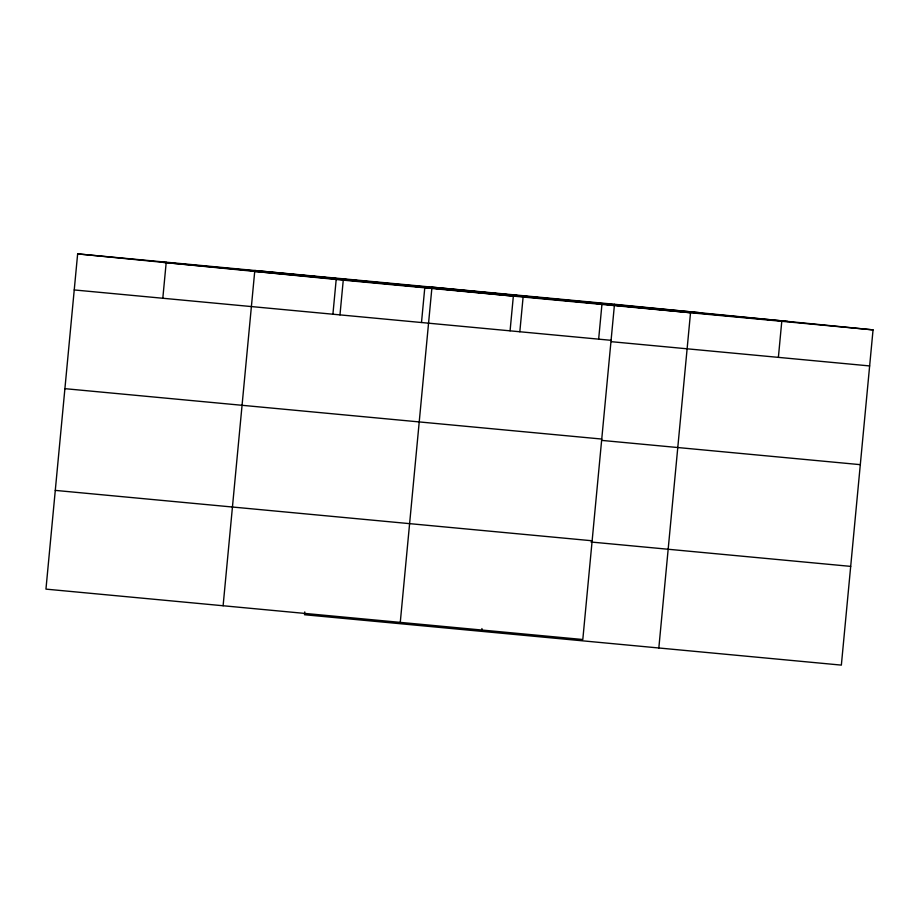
<?xml version="1.0" encoding="UTF-8"?>
<svg xmlns="http://www.w3.org/2000/svg" width="919" height="919" viewBox="0 0 919 919"><rect width="100%" height="100%" fill="white"/><g stroke="black" fill="none" stroke-linecap="round" stroke-linejoin="round"><path stroke-width="1.38" d="M77.644 253.885L45.95 589.125L582.807 639.509L614.489 304.269L77.644 253.885L336.193 279.491L873.05 329.875L841.356 665.115L304.511 614.731L304.775 611.916M162.812 298.25L166.224 262.202M223.11 605.747L254.804 270.508L513.353 296.125L510.079 330.794M332.919 314.16L336.193 279.491M339.973 314.884L343.384 278.825M421.499 322.477L424.773 287.808M400.27 622.381L431.964 287.142L690.525 312.747L658.831 647.987M481.671 631.364L481.935 628.539M519.821 331.759L523.233 295.7M598.66 339.1L601.934 304.43M778.382 357.365L781.782 321.305M162.962 262.34L699.818 312.713M250.876 271.048L787.721 321.42M74.232 289.945L611.089 340.317M611.388 341.696L869.638 365.934M64.893 388.668L601.75 439.052M602.06 440.431L860.31 464.658M55.278 490.39L592.135 540.774M591.009 542.015L850.695 566.38M614.489 304.269L873.05 329.875"/></g></svg>
